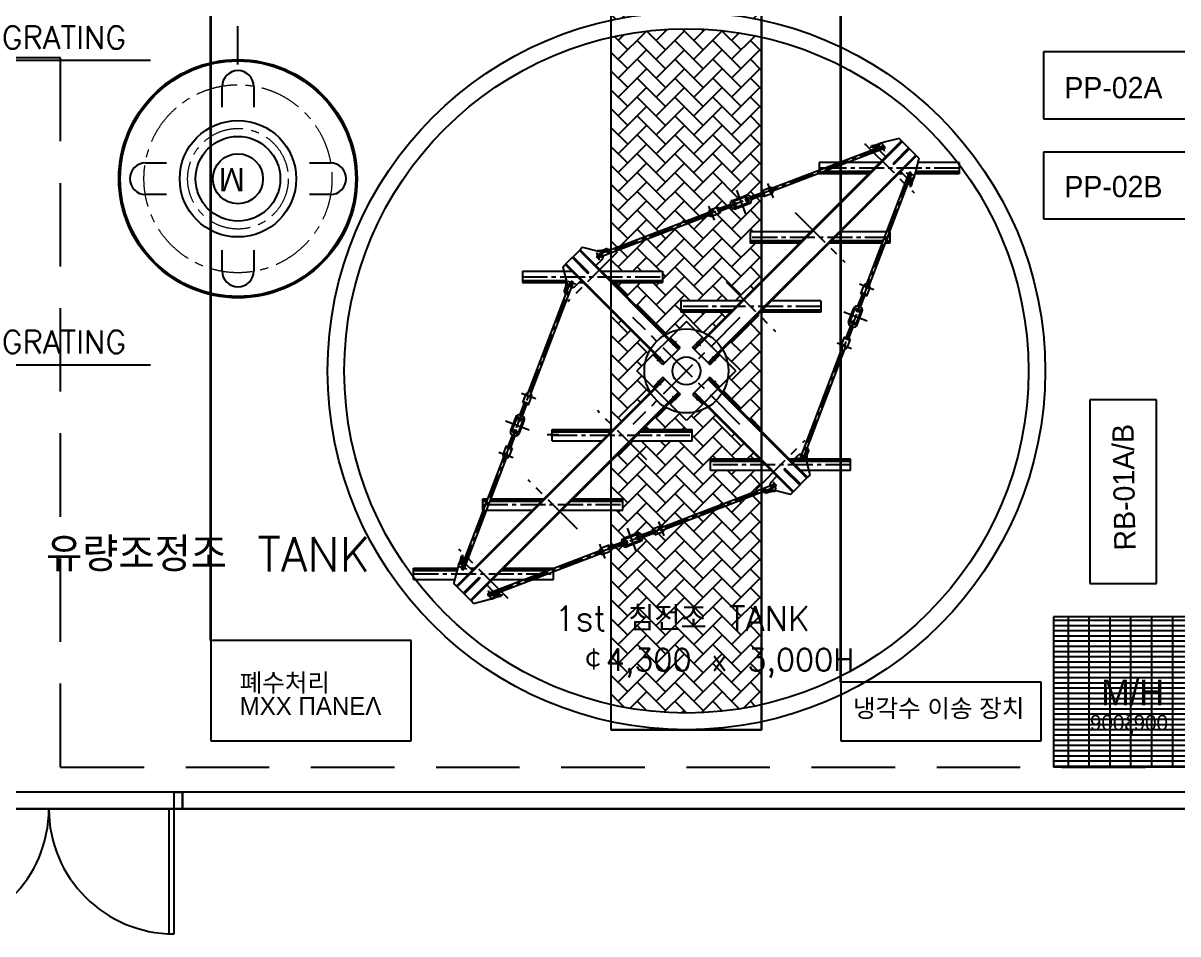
# Model space of a CAD drawing. Header units: millimetres. Extents: x 10462777 to 22643323, y 453826 to 1389191.
# Drawn here: x 11220856 to 11227776, y 620249 to 625707 of the extents above; entities that cross this region are included whole.
import ezdxf
from ezdxf.enums import TextEntityAlignment as Align

# ---------------------------------------------------------------- set-up
doc = ezdxf.new("R2010")
doc.units = ezdxf.units.MM
doc.header["$LTSCALE"] = 200
doc.header["$MEASUREMENT"] = 0
for name, pattern in [('CENTER', [2, 1.25, -0.25, 0.25, -0.25]), ('CENTER2', [1.125, 0.75, -0.125, 0.125, -0.125]), ('HIDDEN', [3.75, 2.5, -1.25])]:
    doc.linetypes.add(name, pattern=pattern)
doc.layers.get('0').update_dxf_attribs({"linetype": 'CONTINUOUS'})
for name, color, linetype in [('2', 2, 'CONTINUOUS'), ('6', 3, 'CONTINUOUS'), ('BOX1', 7, 'CONTINUOUS'), ('C1', 7, 'CENTER'), ('CO2', 4, 'CONTINUOUS'), ('DIM', 4, 'CONTINUOUS'), ('door', 4, 'CONTINUOUS'), ('FONT', 2, 'CONTINUOUS'), ('P1', 4, 'CONTINUOUS'), ('panel', 4, 'CONTINUOUS'), ('기계배관', 6, 'CONTINUOUS'), ('맨홀', 3, 'CONTINUOUS')]:
    doc.layers.add(name, color=color, linetype=linetype)
doc.styles.add('GHS', font='txt.shx ', dxfattribs={"bigfont": ' whgtxt.shx'})
doc.styles.add('HEAD', font='txt.shx ', dxfattribs={"bigfont": ' whgtxt.shx'})
doc.styles.get("Standard").update_dxf_attribs({"font": 'SYMBOL'})
doc.styles.add('중고딕', font='txt.shx ', dxfattribs={"bigfont": ' whgtxt.shx'})

msp = doc.modelspace()

# ---------------------------------------------------------------- hatches: boundary and pattern name
h = msp.add_hatch()
h.set_pattern_fill('AR-HBONE', color=0, scale=20, style=0)
h.set_pattern_definition([(45, (11210619.97, 611347.87), (9e-15, 113.13708), [240, -80]), (135, (11210676.54, 611404.435), (9e-15, 113.13708), [240, -80])])
h.paths.add_polyline_path([(11225281.10568, 626669.60098), (11224381.10568, 626669.60098), (11224381.10568, 626370.60098), (11225281.10568, 626370.60098)])
h.paths.add_polyline_path([(11225281.10568, 626370.60098), (11224381.10568, 626370.60098), (11224381.10568, 625724.92318, -0.1058161393), (11225281.10568, 625724.92318)])
h.paths.add_polyline_path([(11225281.10568, 625622.40211, 0.1111111111), (11224381.10568, 625622.40211), (11224381.10568, 624330.23818), (11224967.63974, 624554.01007, 0.2842758329), (11224987.18579, 624550.26171), (11225027.12441, 624565.4988), (11225013.63837, 624600.84758), (11225020.70813, 624603.54478), (11225024.5966, 624593.35255), (11225095.61195, 624620.44578), (11225101.32115, 624605.48128, 0.4142125994), (11225125.73856, 624594.55002), (11225207.91037, 624625.8999, 0.4641518782), (11225217.47068, 624653.16868), (11225281.10568, 624677.44649), (11225281.10568, 624700.34873), (11225280.25911, 624702.56767), (11225281.10568, 624702.89066)])
h.paths.add_polyline_path([(11225206.52088, 624638.86757), (11225198.08789, 624635.65027), (11225195.84022, 624641.54174), (11225188.67233, 624638.8071), (11225182.96324, 624653.77141), (11225190.13113, 624656.50606), (11225187.88346, 624662.39751), (11225196.31649, 624665.61483, 0.3178433813), (11225187.85281, 624667.78516), (11225112.80009, 624639.15136, 0.3178373258), (11225107.93281, 624631.89523), (11225116.36567, 624635.1125), (11225118.61336, 624629.22105), (11225125.78124, 624631.95571), (11225131.49037, 624616.99141), (11225124.32248, 624614.25674), (11225126.57017, 624608.36528), (11225118.13731, 624605.14801, 0.3178371646), (11225126.60088, 624602.97781), (11225201.6536, 624631.61161, 0.317831109)], flags=16)
h.paths.add_polyline_path([(11225281.10568, 624388.91937), (11225212.30741, 624388.91937), (11225212.30741, 624456.84224), (11225281.10568, 624456.84224), (11225281.10568, 624674.07245), (11225218.84163, 624650.31747, -0.4142158386), (11225207.91037, 624625.8999), (11225125.73856, 624594.55002, -0.4142125992), (11225101.32115, 624605.48128), (11225098.46637, 624612.964), (11225027.45108, 624585.87056), (11225034.19416, 624568.196), (11224987.18579, 624550.26171, -0.2842758329), (11224967.63974, 624554.01007), (11224381.10568, 624330.23818), (11224381.10568, 624219.66337), (11224687.08283, 624219.66337), (11224687.08283, 624151.7405), (11224390.70937, 624151.7405), (11224703.34113, 623839.10874, -0.083444189), (11224781.19805, 623868.96807), (11224831.10568, 623918.8757), (11224881.01331, 623868.96807, -0.0834441891), (11224958.87024, 623839.10874), (11225093.61784, 623973.85634), (11224797.24438, 623973.85634), (11224797.24438, 624041.77921), (11225161.54071, 624041.77921), (11225281.10568, 624161.34418)])
h.paths.add_polyline_path([(11224584.53972, 623672.30974, -0.0834441891), (11224614.39905, 623750.16666), (11224381.10568, 623983.46003), (11224381.10568, 623301.57077), (11224401.21897, 623281.45748), (11224614.39905, 623494.63755, -0.0834441891), (11224584.53972, 623572.49448), (11224534.63209, 623622.40211)])
h.paths.add_polyline_path([(11225281.10568, 623943.23345), (11225260.99239, 623963.34674), (11225047.81231, 623750.16666, -0.0834441891), (11225077.67165, 623672.30974), (11225127.57928, 623622.40211), (11225077.67165, 623572.49448, -0.0834441891), (11225047.81231, 623494.63755), (11225281.10568, 623261.34418)])
h.paths.add_polyline_path([(11224975.12853, 623093.06372), (11225271.502, 623093.06372), (11224958.87024, 623405.69547, -0.083444189), (11224881.01331, 623375.83614), (11224831.10568, 623325.92851), (11224781.19805, 623375.83614, -0.0834441891), (11224703.34113, 623405.69547), (11224568.59353, 623270.94787), (11224864.96699, 623270.94787), (11224864.96699, 623203.025), (11224500.67066, 623203.025), (11224381.10568, 623083.46003), (11224381.10568, 622855.88484), (11224449.90396, 622855.88484), (11224449.90396, 622787.96197), (11224381.10568, 622787.96197), (11224381.10568, 622570.73176), (11224443.36973, 622594.48675, -0.4142158386), (11224454.30099, 622618.90432), (11224536.47281, 622650.25419, -0.4142135624), (11224560.89024, 622639.32288), (11224563.745, 622631.84021), (11224634.76028, 622658.93365), (11224628.0172, 622676.60821), (11224675.02558, 622694.5425, -0.2842758353), (11224694.57163, 622690.79414), (11225281.10568, 622914.56603), (11225281.10568, 623025.14085), (11224975.12853, 623025.14085)])
h.paths.add_polyline_path([(11225281.10568, 622914.56603), (11224694.57163, 622690.79414, 0.2842758353), (11224675.02558, 622694.5425), (11224635.08696, 622679.30541), (11224648.57299, 622643.95663), (11224641.50324, 622641.25943), (11224637.61476, 622651.45166), (11224566.59942, 622624.35844), (11224560.89024, 622639.32288, 0.4142135624), (11224536.47281, 622650.25419), (11224454.30099, 622618.90432, 0.4641518782), (11224444.74069, 622591.63553), (11224381.10568, 622567.35772), (11224381.10568, 622544.45548), (11224381.95225, 622542.23654), (11224381.10568, 622541.91355), (11224381.10568, 621622.40211, 0.1111111111), (11225281.10568, 621622.40211)])
h.paths.add_polyline_path([(11224554.27855, 622612.90899), (11224545.84569, 622609.69171), (11224543.59801, 622615.58317), (11224536.43012, 622612.8485), (11224530.721, 622627.8128), (11224537.88889, 622630.54747), (11224535.6412, 622636.43893), (11224544.07406, 622639.6562, 0.3178371646), (11224535.61049, 622641.82641), (11224460.55777, 622613.1926, 0.317831109), (11224455.69048, 622605.93664), (11224464.12347, 622609.15394), (11224466.37115, 622603.26247), (11224473.53904, 622605.99712), (11224479.24813, 622591.0328), (11224472.08023, 622588.29816), (11224474.3279, 622582.4067), (11224465.89487, 622579.18938, 0.3178433813), (11224474.35855, 622577.01905), (11224549.41128, 622605.65285, 0.3178373258)], flags=16)
h.paths.add_polyline_path([(11224154.20576, 621761.68553), (11225559.62439, 621761.68553), (11225559.62439, 622004.94529), (11224154.20576, 622004.94529)], flags=9)
h.paths.add_polyline_path([(11223855.15835, 621991.43835), (11225625.08677, 621991.43835), (11225625.08677, 622258.39057), (11223855.15835, 622258.39057)], flags=9)
h = msp.add_hatch()
h.set_pattern_fill('GRATE', color=0, scale=1000, style=0)
h.set_pattern_definition([(0, (11210619.973, 611347.867), (0, 31.25), []), (90, (11210619.97, 611347.87), (-125, 8e-15), [])])
h.paths.add_polyline_path([(11227030.58289, 621248.70034), (11227930.58289, 621248.70034), (11227930.58289, 622148.70004), (11227030.58289, 622148.70004)])
h.paths.add_polyline_path([(11227226.00896, 621445.11344), (11227826.60896, 621445.11344), (11227826.60896, 621583.71344), (11227226.00896, 621583.71344)], flags=24)
h.paths.add_polyline_path([(11227277.89836, 621580.58611), (11227765.56503, 621580.58611), (11227765.56503, 621811.58611), (11227277.89836, 621811.58611)], flags=24)

# ---------------------------------------------------------------- linework, layer by layer
at = {"color": 30, "lineweight": 35, "ltscale": 10}
for p, q in [((11221981.60297, 622006.09283), (11221981.60297, 632418.41586)), ((11225756.45602, 621758.25226), (11225756.45602, 632418.41586))]:
    msp.add_line(p, q, dxfattribs=at)
at = {"color": 0}
for p, q in [((11224381.10568, 621472.29722), (11224381.10568, 626269.60098)), ((11225281.10568, 621472.29722), (11225281.10568, 626269.60098)), ((11220732.49906, 625484.06756), (11221620.37617, 625484.06756)), ((11220732.49906, 623659.41418), (11221620.37617, 623659.41418)), ((11227648.29214, 623448.9516), (11227248.29214, 623448.9516)), ((11227248.29214, 623448.9516), (11227248.29214, 622348.9516)), ((11227648.29214, 622348.9516), (11227648.29214, 623448.9516)), ((11227248.29214, 622348.9516), (11227648.29214, 622348.9516)), ((11223181.60297, 622006.09283), (11221981.60297, 622006.09283)), ((11221981.60297, 622006.09283), (11221981.60297, 621406.09283)), ((11223181.60297, 621406.09283), (11223181.60297, 622006.09283)), ((11226956.45602, 621758.25226), (11225756.45602, 621758.25226)), ((11225756.45602, 621758.25226), (11225756.45602, 621406.09283)), ((11226956.45602, 621406.09283), (11226956.45602, 621758.25226)), ((11221981.60297, 621406.09283), (11223181.60297, 621406.09283)), ((11225756.45602, 621406.09283), (11226956.45602, 621406.09283)), ((11218131.32522, 620998.70034), (11248381.32522, 620998.70034)), ((11218131.32522, 620998.70034), (11248381.32522, 620998.70034))]:
    msp.add_line(p, q, dxfattribs=at)
at = {"color": 7}
for p, q in [((11222143.72392, 625688.97332), (11222143.72392, 625688.97332)), ((11222143.72392, 625652.97332), (11222143.72392, 625688.97332)), ((11227821.03209, 625534.16524), (11226971.03209, 625534.16524)), ((11226971.03209, 625534.16524), (11226971.03209, 625484.16524)), ((11226971.03209, 625534.16524), (11226971.03209, 625484.16524)), ((11226971.03209, 625534.16524), (11226971.03209, 625134.16524)), ((11226971.03209, 625134.16524), (11227821.03209, 625134.16524)), ((11227821.03209, 624934.16524), (11226971.03209, 624934.16524)), ((11226971.03209, 624934.16524), (11226971.03209, 624534.16524)), ((11226971.03209, 624534.16524), (11227821.03209, 624534.16524)), ((11225281.10568, 621472.29722), (11224381.10568, 621472.29722)), ((11224381.10568, 621472.29722), (11225281.10568, 621472.29722)), ((11224831.10568, 621472.26377), (11224531.10568, 621472.26377)), ((11224531.10568, 621472.26377), (11225131.10568, 621472.26377)), ((11224819.11194, 621472.29722), (11225281.10568, 621472.29722))]:
    msp.add_line(p, q, dxfattribs=at)
at = {"color": 3, "linetype": 'HIDDEN'}
for p, q in [((11221081.32522, 625498.70034), (11219631.32522, 625498.70034)), ((11221081.32522, 621248.70034), (11221081.32522, 625498.70034)), ((11221081.32522, 621248.70034), (11227930.58289, 621248.70034))]:
    msp.add_line(p, q, dxfattribs=at)
at = {"color": 2}
for p, q in [((11226106.16293, 625015.60719), (11226008.49226, 624990.88237)), ((11226106.16293, 625015.60719), (11226120.76581, 625001.00431)), ((11225990.65634, 624941.37068), (11226025.89426, 624906.13276)), ((11226224.31077, 624897.45935), (11226199.58595, 624799.78868)), ((11226224.31077, 624897.45935), (11226209.70789, 624912.06223)), ((11226150.07426, 624781.95276), (11226114.83634, 624817.19068)), ((11224208.29034, 624363.36529), (11224193.68746, 624348.76241)), ((11224208.29034, 624363.36529), (11224309.62527, 624337.71288)), ((11224090.1425, 624245.21745), (11224104.74538, 624259.82033)), ((11224323.79693, 624289.12878), (11224288.55901, 624253.89086)), ((11224090.1425, 624245.21745), (11224115.79491, 624143.88252)), ((11224164.37901, 624129.71086), (11224199.61693, 624164.94878)), ((11225497.83235, 623115.09335), (11225462.59443, 623079.85543)), ((11225572.06887, 622999.58677), (11225546.41646, 623100.9217)), ((11225338.41444, 622955.67543), (11225373.65236, 622990.91335)), ((11225572.06887, 622999.58677), (11225557.46598, 622984.98388)), ((11225453.92102, 622881.43892), (11225352.58609, 622907.09133)), ((11225453.92102, 622881.43892), (11225468.52391, 622896.04181)), ((11223512.13711, 622462.85145), (11223547.37503, 622427.61353)), ((11223437.9006, 622347.34486), (11223462.62541, 622445.01553)), ((11223437.9006, 622347.34486), (11223452.50348, 622332.74198)), ((11223671.55503, 622303.43353), (11223636.31711, 622338.67145)), ((11223556.04844, 622229.19702), (11223653.71911, 622253.92184)), ((11223556.04844, 622229.19702), (11223541.44556, 622243.7999))]:
    msp.add_line(p, q, dxfattribs=at)
at = {"color": 2, "linetype": 'Continuous'}
for p, q in [((11225942.14691, 624973.88923), (11225966.37789, 624977.85387)), ((11225966.37789, 624977.85387), (11225995.09938, 624989.38877)), ((11225972.71817, 624963.50696), (11225983.32803, 624967.63122)), ((11226172.21053, 624764.0146), (11226176.3348, 624774.62445)), ((11226182.5928, 624733.44334), (11226186.55745, 624757.67432)), ((11226186.55745, 624757.67432), (11226198.09235, 624786.3958)), ((11224333.55864, 624346.43722), (11224302.94474, 624341.88018)), ((11224335.33583, 624330.85278), (11224324.09602, 624329.05135)), ((11224356.47252, 624355.25839), (11224333.55864, 624346.43722)), ((11224098.24939, 624097.03527), (11224107.07057, 624119.94915)), ((11224107.07057, 624119.94915), (11224111.62761, 624150.56305)), ((11224122.65501, 624118.17195), (11224124.45644, 624129.41176)), ((11225563.96197, 623147.76894), (11225555.14079, 623124.85506)), ((11225539.55635, 623126.63226), (11225537.75492, 623115.39245)), ((11225555.14079, 623124.85506), (11225550.58375, 623094.24116)), ((11225305.73885, 622889.54582), (11225328.65273, 622898.367)), ((11225326.87553, 622913.95144), (11225338.11534, 622915.75287)), ((11225328.65273, 622898.367), (11225359.26663, 622902.92403)), ((11223475.65391, 622487.12989), (11223464.11901, 622458.40841)), ((11223479.61856, 622511.36088), (11223475.65391, 622487.12989)), ((11223490.00083, 622480.78961), (11223485.87657, 622470.17976)), ((11223695.83347, 622266.95034), (11223667.11199, 622255.41544)), ((11223689.49319, 622281.29725), (11223678.88334, 622277.17299)), ((11223720.06445, 622270.91499), (11223695.83347, 622266.95034))]:
    msp.add_line(p, q, dxfattribs=at)
at = {"color": 2, "linetype": 'CENTER'}
for p, q in [((11225944.54477, 624959.23412), (11225942.14691, 624973.88923)), ((11226167.9377, 624735.84119), (11226182.5928, 624733.44334)), ((11224361.80764, 624341.39989), (11224356.47252, 624355.25839)), ((11224112.1079, 624091.70015), (11224098.24939, 624097.03527)), ((11225550.10346, 623153.10406), (11225563.96197, 623147.76894)), ((11225300.40372, 622903.40432), (11225305.73885, 622889.54582)), ((11223494.27367, 622508.96302), (11223479.61856, 622511.36088)), ((11223717.6666, 622285.57009), (11223720.06445, 622270.91499))]:
    msp.add_line(p, q, dxfattribs=at)
at = {"color": 3, "linetype": 'Continuous'}
for p, q in [((11225106.54332, 624644.86307), (11225188.71513, 624676.21295)), ((11225112.80009, 624639.15136), (11225187.85281, 624667.78516)), ((11225213.13266, 624665.28182), (11225284.14763, 624692.37546)), ((11225218.84182, 624650.31754), (11225289.85679, 624677.41117)), ((11225272.36473, 624687.87961), (11225278.07386, 624672.9153)), ((11225280.25911, 624702.56767), (11225327.26737, 624720.50225)), ((11225280.25911, 624702.56767), (11225293.74531, 624667.21896)), ((11225287.32886, 624705.26491), (11225300.81506, 624669.9162)), ((11225293.74531, 624667.21896), (11225340.75357, 624685.15353)), ((11225020.70813, 624603.54478), (11224973.69976, 624585.6105)), ((11225013.63837, 624600.84758), (11225027.12441, 624565.4988)), ((11225020.70813, 624603.54478), (11225034.19416, 624568.196)), ((11225095.61176, 624620.4457), (11225024.5966, 624593.35255)), ((11225101.32085, 624605.48139), (11225030.30569, 624578.38824)), ((11225095.612, 624620.44564), (11225101.32113, 624605.48134)), ((11225107.93281, 624631.89523), (11225116.36567, 624635.1125)), ((11225108.42756, 624629.38439), (11225116.83391, 624607.35033)), ((11225109.77617, 624625.84951), (11225125.78124, 624631.95571)), ((11225115.4853, 624610.88521), (11225131.49037, 624616.99141)), ((11225116.36567, 624635.1125), (11225126.57017, 624608.36528)), ((11225118.13731, 624605.14801), (11225126.57017, 624608.36528)), ((11225125.73856, 624594.55002), (11225207.91037, 624625.8999)), ((11225125.78124, 624631.95571), (11225131.49037, 624616.99141)), ((11225126.60088, 624602.97781), (11225201.6536, 624631.61161)), ((11225198.96833, 624659.87756), (11225182.96324, 624653.77141)), ((11225182.96324, 624653.77141), (11225188.67233, 624638.8071)), ((11225196.31649, 624665.61483), (11225187.88346, 624662.39751)), ((11225187.88346, 624662.39751), (11225198.08789, 624635.65027)), ((11225204.67742, 624644.91324), (11225188.67233, 624638.8071)), ((11225197.61978, 624663.41263), (11225206.02613, 624641.37858)), ((11225206.52088, 624638.86757), (11225198.08789, 624635.65027)), ((11225213.13252, 624665.28162), (11225218.84165, 624650.31731)), ((11225034.19416, 624568.196), (11224987.1858, 624550.26172)), ((11225036.37983, 624597.84755), (11225042.08895, 624582.88325)), ((11225875.92254, 624085.04174), (11225893.85711, 624132.04999)), ((11225911.27125, 624071.55554), (11225929.20583, 624118.56379)), ((11225859.02111, 624010.13824), (11225886.11475, 624081.15322)), ((11225873.9854, 624004.42908), (11225901.07904, 624075.44406)), ((11225911.27125, 624071.55554), (11225875.92254, 624085.04174)), ((11225913.96849, 624078.62528), (11225878.61978, 624092.11148)), ((11225896.58318, 624063.66116), (11225881.61888, 624069.37028)), ((11225803.2536, 623917.03498), (11225834.60347, 623999.2068)), ((11225811.68138, 623917.8973), (11225840.31519, 623992.95003)), ((11225847.57115, 623997.8173), (11225844.35385, 623989.38432)), ((11225871.10109, 623979.17988), (11225844.35385, 623989.38432)), ((11225853.61682, 623995.97384), (11225847.51067, 623979.96875)), ((11225862.47499, 623974.25966), (11225847.51067, 623979.96875)), ((11225847.85494, 623904.09651), (11225876.48874, 623979.14923)), ((11225872.11621, 623988.9162), (11225850.08216, 623997.32255)), ((11225853.56665, 623897.83974), (11225884.91652, 623980.01156)), ((11225873.98519, 624004.42895), (11225859.02089, 624010.13807)), ((11225868.58114, 623990.26475), (11225862.47499, 623974.25966)), ((11225874.31841, 623987.61292), (11225871.10109, 623979.17988)), ((11225813.85158, 623909.43373), (11225817.06886, 623917.86659)), ((11225838.08796, 623899.72398), (11225816.05391, 623908.13033)), ((11225843.81608, 623907.6621), (11225817.06886, 623917.86659)), ((11225819.58879, 623906.78172), (11225825.69499, 623922.78679)), ((11225840.65929, 623917.07767), (11225825.69499, 623922.78679)), ((11225834.55309, 623901.0726), (11225840.65929, 623917.07767)), ((11225840.5988, 623899.22924), (11225843.81608, 623907.6621)), ((11225814.18497, 623892.61727), (11225787.09181, 623821.60211)), ((11225829.14928, 623886.90818), (11225802.05613, 623815.89303)), ((11225829.14922, 623886.90842), (11225814.18491, 623892.61755)), ((11225776.89958, 623825.49059), (11225758.9653, 623778.48222)), ((11225809.55115, 623804.9348), (11225774.20237, 623818.42083)), ((11225812.24836, 623812.00455), (11225776.89958, 623825.49059)), ((11225806.55113, 623827.67625), (11225791.58683, 623833.38537)), ((11225812.24836, 623812.00455), (11225794.31407, 623764.99619)), ((11223833.06208, 623357.89603), (11223860.15524, 623428.91119)), ((11223848.0264, 623352.18694), (11223875.11955, 623423.2021)), ((11223849.96301, 623432.79966), (11223867.89729, 623479.80803)), ((11223849.96301, 623432.79966), (11223885.31178, 623419.31363)), ((11223852.66021, 623439.86942), (11223888.00899, 623426.38338)), ((11223885.31178, 623419.31363), (11223903.24607, 623466.32199)), ((11223833.06215, 623357.89579), (11223848.02645, 623352.18666)), ((11223855.66024, 623417.12796), (11223870.62454, 623411.41884)), ((11223808.64472, 623346.96447), (11223777.29484, 623264.79266)), ((11223814.35643, 623340.7077), (11223785.72263, 623265.65498)), ((11223821.61256, 623345.57498), (11223818.39529, 623337.14212)), ((11223818.39529, 623337.14212), (11223845.14251, 623326.93762)), ((11223827.65828, 623343.73162), (11223821.55208, 623327.72655)), ((11223821.55208, 623327.72655), (11223836.51638, 623322.01742)), ((11223850.52998, 623326.90691), (11223821.89618, 623251.85419)), ((11223824.1234, 623345.08023), (11223846.15746, 623336.67388)), ((11223858.95777, 623327.76923), (11223827.60789, 623245.59742)), ((11223842.62258, 623338.02249), (11223836.51638, 623322.01742)), ((11223848.35978, 623335.37048), (11223845.14251, 623326.93762)), ((11223788.22596, 623240.37513), (11223761.13233, 623169.36016)), ((11223803.19025, 623234.66597), (11223776.09662, 623163.651)), ((11223787.89296, 623257.1913), (11223791.11027, 623265.62433)), ((11223788.22617, 623240.37527), (11223803.19048, 623234.66614)), ((11223790.09516, 623255.88801), (11223812.12921, 623247.48166)), ((11223791.11027, 623265.62433), (11223817.85752, 623255.41989)), ((11223793.63023, 623254.53946), (11223799.73638, 623270.54455)), ((11223799.73638, 623270.54455), (11223814.70069, 623264.83546)), ((11223808.59454, 623248.83037), (11223814.70069, 623264.83546)), ((11223814.64022, 623246.98691), (11223817.85752, 623255.41989)), ((11223750.94011, 623173.24868), (11223733.00554, 623126.24042)), ((11223748.24287, 623166.17893), (11223783.59159, 623152.69273)), ((11223750.94011, 623173.24868), (11223786.28883, 623159.76248)), ((11223765.62818, 623181.14306), (11223780.59249, 623175.43393)), ((11223786.28883, 623159.76248), (11223768.35426, 623112.75422)), ((11224560.89052, 622639.32282), (11224631.90568, 622666.41598)), ((11224625.83154, 622646.95666), (11224620.12241, 622661.92096)), ((11224628.0172, 622676.60821), (11224675.02557, 622694.54249)), ((11224641.50324, 622641.25943), (11224628.0172, 622676.60821)), ((11224648.57299, 622643.95664), (11224635.08696, 622679.30541)), ((11224443.36955, 622594.48668), (11224372.35457, 622567.39304)), ((11224449.07884, 622579.5226), (11224443.36972, 622594.4869)), ((11224536.47281, 622650.25419), (11224454.30099, 622618.90432)), ((11224455.69048, 622605.93664), (11224464.12347, 622609.15394)), ((11224464.59158, 622581.39158), (11224456.18524, 622603.42563)), ((11224457.53395, 622599.89097), (11224473.53904, 622605.99712)), ((11224535.61049, 622641.8264), (11224460.55776, 622613.1926)), ((11224474.3279, 622582.4067), (11224464.12347, 622609.15394)), ((11224555.66805, 622599.94114), (11224473.49623, 622568.59127)), ((11224479.24813, 622591.0328), (11224473.53904, 622605.99712)), ((11224549.41128, 622605.65285), (11224474.35856, 622577.01905)), ((11224546.72607, 622633.919), (11224530.721, 622627.8128)), ((11224536.43012, 622612.8485), (11224530.721, 622627.8128)), ((11224544.07406, 622639.6562), (11224535.6412, 622636.43893)), ((11224545.84569, 622609.69171), (11224535.6412, 622636.43893)), ((11224552.43519, 622618.9547), (11224536.43012, 622612.8485)), ((11224553.7838, 622615.41983), (11224545.37746, 622637.45388)), ((11224554.27855, 622612.90899), (11224545.84569, 622609.69171)), ((11224566.59936, 622624.35857), (11224560.89024, 622639.32288)), ((11224566.5996, 622624.35851), (11224637.61476, 622651.45166)), ((11224641.50324, 622641.25943), (11224688.5116, 622659.19371)), ((11224368.46605, 622577.58525), (11224321.4578, 622559.65068)), ((11224381.95225, 622542.23654), (11224334.944, 622524.30196)), ((11224374.88251, 622539.5393), (11224361.39631, 622574.88801)), ((11224381.95225, 622542.23654), (11224368.46605, 622577.58525)), ((11224449.07871, 622579.52239), (11224378.06373, 622552.42875)), ((11224389.84663, 622556.92461), (11224384.13751, 622571.88891)), ((11224463.24304, 622584.92665), (11224479.24813, 622591.0328)), ((11224465.89487, 622579.18938), (11224474.3279, 622582.4067))]:
    msp.add_line(p, q, dxfattribs=at)
at = {"color": 3}
for p, q in [((11227930.58289, 622148.70004), (11227030.58289, 622148.70004)), ((11227030.58289, 622148.70004), (11227030.58289, 621248.70004)), ((11227931.32522, 621248.70034), (11227030.5832, 621248.70034)), ((11227931.32522, 621248.70034), (11227030.5832, 621248.70034)), ((11236481.32522, 620998.70034), (11218131.32522, 620998.70034))]:
    msp.add_line(p, q, dxfattribs=at)
at = {"color": 0}
msp.add_lwpolyline([(11224381.10568, 626669.60098), (11225281.10568, 626669.60098), (11225281.10568, 621472.29722), (11224381.10568, 621472.29722)], close=True, dxfattribs=at)
at = {"color": 7}
for radius in [2150.13833, 2050]:
    msp.add_circle((11224831.10568, 623622.40211), radius, dxfattribs=at)
msp.add_circle((11222143.72392, 624774.24803), 150)
at = {"color": 2}
for centre, radius, start, end in [((11226012.03046, 624961.50287), 8.80489, 274.504732635, 110.637258362), ((11226170.20645, 624803.32689), 8.80489, 339.36274155, 175.495267332), ((11224302.42282, 624309.26097), 29.34939, 38.340222424, 75.794300148), ((11224302.42282, 624309.26097), 8.80489, 109.169892493, 289.169892493), ((11224302.42277, 624309.26133), 29.34939, 314.462500058, 2.728092506), ((11224144.24682, 624151.08497), 29.34939, 194.205699879, 231.659777572), ((11224144.24682, 624151.08497), 8.80489, 340.830107613, 160.830107613), ((11224144.24646, 624151.08502), 29.34939, 267.271907526, 315.537499937), ((11225517.96491, 623093.71919), 29.34939, 87.271907526, 135.537499937), ((11225517.96455, 623093.71924), 8.80489, 160.830107613, 340.830107613), ((11225517.96455, 623093.71924), 29.34939, 14.205699879, 51.659777572), ((11225359.78859, 622935.54288), 29.34939, 134.462500058, 182.728092506), ((11225359.78854, 622935.54324), 8.80489, 289.169892493, 109.169892493), ((11225359.78854, 622935.54324), 29.34939, 218.340222424, 255.794300148), ((11223492.00491, 622441.47733), 8.80489, 159.36274155, 355.495267332), ((11223650.1809, 622283.30134), 8.80489, 94.504732635, 290.637258362)]:
    msp.add_arc(centre, radius, start, end, dxfattribs=at)
at = {"color": 3, "linetype": 'Continuous'}
for centre, radius, start, end in [((11225190.55003, 624660.71541), 7.56679, 20.882660676, 110.882660573), ((11225195.45819, 624658.53857), 18.91698, 20.882660676, 110.882660573), ((11225334.53424, 624703.21873), 8.64909, 115.051147773, 286.714441358), ((11225334.01047, 624702.82789), 18.91698, 45.928008946, 110.882794561), ((11225334.01047, 624702.82789), 18.91698, 290.882794561, 355.837580169), ((11225113.28638, 624627.1887), 18.91698, 110.882660573, 200.882660676), ((11225118.9955, 624612.22439), 18.91698, 200.882660676, 290.882660573), ((11225115.49731, 624632.08161), 7.56679, 110.882660573, 200.882660676), ((11225123.90366, 624610.04756), 7.56679, 200.882660676, 290.882660573), ((11225198.95638, 624638.68136), 7.56679, 290.882660573, 20.882660676), ((11225201.16731, 624643.57427), 18.91698, 290.882660573, 20.882660676), ((11224980.44278, 624567.93611), 18.91698, 110.882526702, 175.837312313), ((11224980.44278, 624567.93611), 18.91698, 225.927740982, 290.882526702), ((11224979.79172, 624567.87893), 8.64909, 295.050865868, 106.714197327), ((11225911.53147, 624125.30689), 18.91698, 94.162419775, 159.117205439), ((11225911.92231, 624125.83066), 8.64909, 163.285558668, 334.948852227), ((11225911.53147, 624125.30689), 18.91698, 339.117205439, 44.071991138), ((11225852.27785, 623992.46374), 18.91698, 69.117339427, 159.117339324), ((11225847.38493, 623990.2528), 7.56679, 69.117339427, 159.117339324), ((11225869.41899, 623981.84646), 7.56679, 339.117339324, 69.117339427), ((11225867.24215, 623986.75461), 18.91698, 339.117339324, 69.117339427), ((11225820.92797, 623910.29192), 18.91698, 159.117339324, 249.117339427), ((11225818.75113, 623915.20008), 7.56679, 159.117339324, 249.117339427), ((11225835.89227, 623904.5828), 18.91698, 249.117339427, 339.117339324), ((11225840.78519, 623906.79373), 7.56679, 249.117339427, 339.117339324), ((11225776.63969, 623771.7392), 18.91698, 159.117473353, 224.072258881), ((11225776.5825, 623771.08814), 8.64909, 343.285802748, 154.949134043), ((11225776.63969, 623771.7392), 18.91698, 274.162687713, 339.117473353), ((11223885.57168, 623473.06501), 18.91698, 94.162687713, 159.117473347), ((11223885.62886, 623473.71607), 8.64909, 163.285802742, 334.949134037), ((11223885.57168, 623473.06501), 18.91698, 339.117473347, 44.072258881), ((11223826.31909, 623340.22141), 18.91698, 69.117339313, 159.117339318), ((11223821.42618, 623338.01048), 7.56679, 69.117339313, 159.117339318), ((11223843.46023, 623329.60413), 7.56679, 339.117339318, 69.117339313), ((11223841.28339, 623334.51229), 18.91698, 339.117339318, 69.117339313), ((11223794.96922, 623258.0496), 18.91698, 159.117339318, 249.117339313), ((11223792.79238, 623262.95776), 7.56679, 159.117339318, 249.117339313), ((11223809.93352, 623252.34048), 18.91698, 249.117339313, 339.117339318), ((11223814.82643, 623254.55141), 7.56679, 249.117339313, 339.117339318), ((11223750.6799, 623119.49732), 18.91698, 159.117205433, 224.071991138), ((11223750.28906, 623118.97355), 8.64909, 343.285558662, 154.948852221), ((11223750.6799, 623119.49732), 18.91698, 274.162419775, 339.117205433), ((11224682.41965, 622676.92528), 8.64909, 115.050865868, 286.714197215), ((11224681.76858, 622676.8681), 18.91698, 45.927740982, 110.882526702), ((11224681.76858, 622676.8681), 18.91698, 290.882526702, 355.8373123), ((11224461.04405, 622601.22994), 18.91698, 110.882660573, 200.882660663), ((11224463.25499, 622606.12285), 7.56679, 110.882660573, 200.882660663), ((11224538.30771, 622634.75666), 7.56679, 20.882660663, 110.882660573), ((11224543.21587, 622632.57982), 18.91698, 20.882660663, 110.882660573), ((11224546.71406, 622612.7226), 7.56679, 290.882660573, 20.882660663), ((11224548.92499, 622617.61551), 18.91698, 290.882660573, 20.882660663), ((11224328.2009, 622541.97632), 18.91698, 110.882794561, 175.837580156), ((11224328.2009, 622541.97632), 18.91698, 225.928008946, 290.882794561), ((11224327.67713, 622541.58548), 8.64909, 295.051147773, 106.714441246), ((11224466.75317, 622586.26564), 18.91698, 200.882660663, 290.882660573), ((11224471.66133, 622584.0888), 7.56679, 200.882660663, 290.882660573)]:
    msp.add_arc(centre, radius, start, end, dxfattribs=at)
at = {"layer": '2', "color": 2, "linetype": 'CENTER'}
for p, q in [((11225933.06286, 624964.28823), (11225967.671, 624969.95078)), ((11225967.671, 624969.95078), (11225987.64654, 624977.83722)), ((11226018.29697, 624938.16356), (11226005.76396, 624984.84219)), ((11226146.86713, 624809.59339), (11226193.54577, 624797.06038)), ((11226172.99181, 624724.35928), (11226178.65435, 624758.96742)), ((11226178.65435, 624758.96742), (11226186.5408, 624778.94296)), ((11224310.3582, 624286.43505), (11224294.48744, 624332.08689)), ((11224336.43572, 624338.96369), (11224315.21272, 624335.67697)), ((11224369.16269, 624351.56264), (11224336.43572, 624338.96369)), ((11224101.94515, 624084.3451), (11224114.54409, 624117.07207)), ((11224114.54409, 624117.07207), (11224117.83082, 624138.29507)), ((11224167.07273, 624143.14959), (11224121.4209, 624159.02035)), ((11225560.26621, 623160.45911), (11225547.66727, 623127.73214)), ((11225495.13863, 623101.65462), (11225540.79047, 623085.78387)), ((11225547.66727, 623127.73214), (11225544.38055, 623106.50915)), ((11225351.85317, 622958.36916), (11225367.72392, 622912.71732)), ((11225293.04868, 622893.24158), (11225325.77565, 622905.84052)), ((11225325.77565, 622905.84052), (11225346.99864, 622909.12724)), ((11223483.55701, 622485.83679), (11223475.67057, 622465.86125)), ((11223489.21956, 622520.44493), (11223483.55701, 622485.83679)), ((11223515.34423, 622435.21082), (11223468.6656, 622447.74383)), ((11223643.9144, 622306.64065), (11223656.44741, 622259.96202)), ((11223694.54037, 622274.85344), (11223674.56483, 622266.96699)), ((11223729.14851, 622280.51598), (11223694.54037, 622274.85344))]:
    msp.add_line(p, q, dxfattribs=at)
at = {"layer": '2', "color": 3, "linetype": 'CENTER'}
for p, q in [((11225317.66969, 624745.65875), (11225350.35125, 624659.99703)), ((11225130.25459, 624706.07897), (11225184.19906, 624564.68398)), ((11224964.1022, 624610.76704), (11224996.78336, 624525.10517)), ((11225954.36233, 624108.96611), (11225868.70061, 624141.64767)), ((11225914.78255, 623921.55101), (11225773.38756, 623975.49548)), ((11225819.47062, 623755.39862), (11225733.80875, 623788.07978)), ((11223842.74074, 623489.40559), (11223928.40262, 623456.72443)), ((11223747.42882, 623323.2532), (11223888.82381, 623269.30873)), ((11223707.84904, 623135.8381), (11223793.51076, 623103.15654)), ((11224531.95678, 622538.72524), (11224478.01231, 622680.12023)), ((11224698.10916, 622634.03717), (11224665.42801, 622719.69904)), ((11224344.54168, 622499.14546), (11224311.86012, 622584.80718))]:
    msp.add_line(p, q, dxfattribs=at)
at = {"layer": '6', "color": 3, "linetype": 'Continuous'}
for p, q in [((11225214.25643, 624662.33583), (11225273.48858, 624684.93388)), ((11225217.71787, 624653.26299), (11225276.95001, 624675.86103)), ((11225096.73583, 624617.49982), (11225037.50367, 624594.90182)), ((11225100.19727, 624608.42698), (11225040.96511, 624585.82898)), ((11225861.96656, 624009.01429), (11225884.56461, 624068.24644)), ((11225871.03941, 624005.55286), (11225893.63745, 624064.785)), ((11225817.13056, 623891.49369), (11225794.53256, 623832.26153)), ((11225826.2034, 623888.03225), (11225803.6054, 623828.80009)), ((11223836.00796, 623356.77196), (11223858.60596, 623416.00412)), ((11223845.08081, 623353.31052), (11223867.67881, 623412.54268)), ((11223791.17196, 623239.25136), (11223768.57391, 623180.01921)), ((11223800.2448, 623235.78992), (11223777.64676, 623176.55778)), ((11224444.4935, 622591.54122), (11224385.26135, 622568.94318)), ((11224562.0141, 622636.37723), (11224621.24626, 622658.97523)), ((11224565.47553, 622627.30439), (11224624.70769, 622649.90239)), ((11224447.95493, 622582.46838), (11224388.72279, 622559.87034))]:
    msp.add_line(p, q, dxfattribs=at)
at = {"layer": 'C1', "color": 4, "lineweight": 15}
for radius in [563.26673, 301.4667]:
    msp.add_circle((11222143.72392, 624774.24803), radius, dxfattribs=at)
at = {"layer": 'CO2'}
for p, q in [((11222048.52392, 625202.64806), (11222048.52392, 625326.77736)), ((11222238.92392, 625326.77736), (11222238.92392, 625202.64806)), ((11221591.19459, 624869.44803), (11221715.32389, 624869.44803)), ((11222572.12396, 624869.44803), (11222696.25325, 624869.44803)), ((11221715.32389, 624679.04803), (11221591.19459, 624679.04803)), ((11222696.25325, 624679.04803), (11222572.12396, 624679.04803)), ((11222048.52392, 624221.71869), (11222048.52392, 624345.84799)), ((11222238.92392, 624345.84799), (11222238.92392, 624221.71869))]:
    msp.add_line(p, q, dxfattribs=at)
for radius in [349.0667, 253.8667]:
    msp.add_circle((11222143.72392, 624774.24803), radius, dxfattribs=at)
for centre, start, end in [((11222143.72392, 625326.77736), 90, 180), ((11222143.72392, 625326.77736), 0, 90), ((11221591.19459, 624774.24803), 90, 180), ((11222696.25325, 624774.24803), 0, 90), ((11221591.19459, 624774.24803), 180, 270), ((11222696.25325, 624774.24803), 270, 0), ((11222143.72392, 624221.71869), 180, 270), ((11222143.72392, 624221.71869), 270, 0)]:
    msp.add_arc(centre, 95.2, start, end, dxfattribs=at)
at = {"layer": 'DIM', "color": 3}
for p, q in [((11222143.72392, 625379.49991), (11222143.72392, 625379.49991)), ((11222143.72392, 625377.0114), (11222143.72392, 625377.0114))]:
    msp.add_line(p, q, dxfattribs=at)
at = {"layer": 'door', "linetype": 'Continuous'}
for p, q in [((11221760.50996, 620998.70034), (11221760.50996, 621098.70034)), ((11221760.50996, 621098.70034), (11221810.50996, 621098.70034)), ((11221760.50996, 620998.70034), (11221760.50996, 621098.70034)), ((11221760.50996, 621098.70034), (11221810.50996, 621098.70034)), ((11221760.50996, 620998.70034), (11221760.50996, 621098.70034)), ((11221760.50996, 621098.70034), (11221810.50996, 621098.70034)), ((11221810.50996, 621098.70034), (11221810.50996, 620998.70034)), ((11221810.50996, 621098.70034), (11221810.50996, 620998.70034)), ((11221810.50996, 621098.70034), (11221810.50996, 620998.70034))]:
    msp.add_line(p, q, dxfattribs=at)
at = {"layer": 'door'}
for p, q in [((11221730.50996, 620998.70034), (11221730.50996, 620248.70034)), ((11221730.50996, 620998.70034), (11221730.50996, 620248.70034)), ((11221730.50996, 620998.70034), (11221730.50996, 620248.70034)), ((11221760.50996, 620248.70034), (11221760.50996, 620998.70034)), ((11221760.50996, 620248.70034), (11221760.50996, 620998.70034)), ((11221760.50996, 620248.70034), (11221760.50996, 620998.70034)), ((11221730.50996, 620248.70034), (11221760.50996, 620248.70034)), ((11221730.50996, 620248.70034), (11221760.50996, 620248.70034)), ((11221730.50996, 620248.70034), (11221760.50996, 620248.70034))]:
    msp.add_line(p, q, dxfattribs=at)
for centre, start, end in [((11220260.50996, 620998.70034), 270, 0), ((11220260.50996, 620998.70034), 270, 0), ((11220260.50996, 620998.70034), 270, 0), ((11221760.50996, 620998.70034), 180, 270), ((11221760.50996, 620998.70034), 180, 270), ((11221760.50996, 620998.70034), 180, 270)]:
    msp.add_arc(centre, 750, start, end, dxfattribs=at)
at = {"layer": 'P1', "color": 4, "linetype": 'CENTER2'}
for p, q in [((11226012.03046, 624961.50295), (11224302.42282, 624309.26097)), ((11226170.20653, 624803.32688), (11225517.96455, 623093.71924)), ((11223492.00484, 622441.47733), (11224144.24682, 624151.08497)), ((11223650.18091, 622283.30126), (11225359.78854, 622935.54324))]:
    msp.add_line(p, q, dxfattribs=at)
at = {"layer": 'P1', "color": 2}
for p, q in [((11224875.57672, 623755.81522), (11226120.76581, 625001.00431)), ((11226008.92717, 624969.74283), (11225330.87198, 624711.0542)), ((11226012.72201, 624952.72526), (11225337.02173, 624694.93506)), ((11225972.71817, 624963.50696), (11225944.59845, 624958.90604)), ((11225995.09938, 624989.38877), (11226008.49226, 624990.88237)), ((11226162.27211, 624959.49801), (11226067.40056, 624864.62646)), ((11226168.20158, 624953.56853), (11226073.33003, 624858.69699)), ((11226209.70789, 624912.06223), (11226120.76581, 625001.00431)), ((11224964.5188, 623666.87314), (11226209.70789, 624912.06223)), ((11226067.40056, 624864.62646), (11226073.33003, 624858.69699)), ((11226161.42883, 624804.01843), (11225903.63864, 624128.31815)), ((11226178.44641, 624800.22359), (11225919.75778, 624122.1684)), ((11226172.21053, 624764.0146), (11226167.60962, 624735.89487)), ((11226198.09235, 624786.3958), (11226199.58595, 624799.78868)), ((11224977.30426, 624576.1626), (11224299.31954, 624317.50086)), ((11224983.45394, 624560.04344), (11224305.19801, 624301.27822)), ((11224193.68746, 624348.76241), (11224104.74538, 624259.82033)), ((11224786.63464, 623755.81522), (11224193.68746, 624348.76241)), ((11224302.94474, 624341.88018), (11224296.20655, 624341.10976)), ((11224697.69257, 623666.87314), (11224104.74538, 624259.82033)), ((11224146.25169, 624301.32663), (11224241.12323, 624206.45508)), ((11224152.18116, 624307.2561), (11224247.05271, 624212.38455)), ((11224241.12323, 624206.45508), (11224247.05271, 624212.38455)), ((11223877.34518, 623476.20353), (11224136.00693, 624154.18825)), ((11223893.46435, 623470.05385), (11224152.22957, 624148.30978)), ((11224111.62761, 624150.56305), (11224112.39803, 624157.30124)), ((11224793.75001, 623762.93059), (11224734.45529, 623822.22531)), ((11224868.46136, 623762.93059), (11224927.75607, 623822.22531)), ((11225768.74701, 623774.75036), (11225509.9818, 623096.49443)), ((11225784.86618, 623768.60068), (11225526.20443, 623090.61596)), ((11224690.5772, 623659.75778), (11224631.28248, 623719.0525)), ((11224786.63464, 623755.81522), (11224697.69257, 623666.87314)), ((11224793.75001, 623762.93059), (11224786.63464, 623755.81522)), ((11224875.57672, 623755.81522), (11224868.46136, 623762.93059)), ((11224964.5188, 623666.87314), (11224875.57672, 623755.81522)), ((11224971.63417, 623659.75778), (11225030.92888, 623719.0525)), ((11224697.69257, 623666.87314), (11224690.5772, 623659.75778)), ((11224971.63417, 623659.75778), (11224964.5188, 623666.87314)), ((11224697.69257, 623577.93107), (11223452.50348, 622332.74198)), ((11224690.5772, 623585.04643), (11224631.28248, 623525.75171)), ((11224697.69257, 623577.93107), (11224690.5772, 623585.04643)), ((11224786.63464, 623488.98899), (11224697.69257, 623577.93107)), ((11224964.5188, 623577.93107), (11224875.57672, 623488.98899)), ((11224971.63417, 623585.04643), (11224964.5188, 623577.93107)), ((11224964.5188, 623577.93107), (11225557.46598, 622984.98388)), ((11224971.63417, 623585.04643), (11225030.92888, 623525.75171)), ((11224786.63464, 623488.98899), (11223541.44556, 622243.7999)), ((11224793.75001, 623481.87362), (11224734.45529, 623422.5789)), ((11224793.75001, 623481.87362), (11224786.63464, 623488.98899)), ((11224875.57672, 623488.98899), (11224868.46136, 623481.87362)), ((11224868.46136, 623481.87362), (11224927.75607, 623422.5789)), ((11224875.57672, 623488.98899), (11225468.52391, 622896.04181)), ((11223483.76496, 622444.58062), (11223742.45359, 623122.63581)), ((11223500.78253, 622440.78578), (11223758.57273, 623116.48606)), ((11225550.58375, 623094.24116), (11225549.81334, 623087.50297)), ((11225421.29671, 623038.14055), (11225415.36724, 623032.21108)), ((11225510.03021, 622937.54811), (11225415.36724, 623032.21108)), ((11225515.95968, 622943.47758), (11225421.29671, 623038.14055)), ((11224678.75742, 622684.76077), (11225357.01336, 622943.52599)), ((11225557.46598, 622984.98388), (11225468.52391, 622896.04181)), ((11224684.9071, 622668.64161), (11225362.89183, 622927.30335)), ((11225359.26663, 622902.92403), (11225366.00482, 622903.69445)), ((11223649.48936, 622292.07895), (11224325.18964, 622549.86915)), ((11223653.28419, 622275.06138), (11224331.33939, 622533.75001)), ((11223464.11901, 622458.40841), (11223462.62541, 622445.01553)), ((11223490.00083, 622480.78961), (11223494.60175, 622508.90934)), ((11223494.00978, 622291.23568), (11223588.88133, 622386.10723)), ((11223588.88133, 622386.10723), (11223594.8108, 622380.17775)), ((11223541.44556, 622243.7999), (11223452.50348, 622332.74198)), ((11223499.93925, 622285.30621), (11223594.8108, 622380.17775)), ((11223667.11199, 622255.41544), (11223653.71911, 622253.92184)), ((11223689.49319, 622281.29725), (11223717.61292, 622285.89817))]:
    msp.add_line(p, q, dxfattribs=at)
at = {"layer": 'P1', "color": 3}
for p, q in [((11224879.72735, 623751.66459), (11226124.91644, 624996.85368)), ((11224960.36817, 623671.02378), (11226205.55726, 624916.21286)), ((11224782.48401, 623751.66459), (11224189.53683, 624344.61178)), ((11224701.8432, 623671.02378), (11224108.89601, 624263.97096)), ((11224701.8432, 623573.78044), (11223456.65411, 622328.59135)), ((11224960.36817, 623573.78044), (11225553.31535, 622980.83325)), ((11224782.48401, 623493.13962), (11223537.29493, 622247.95053)), ((11224879.72735, 623493.13962), (11225472.67454, 622900.19244))]:
    msp.add_line(p, q, dxfattribs=at)
at = {"layer": 'P1', "color": 4, "linetype": 'CENTER'}
for p, q in [((11225898.41061, 624986.18063), (11226194.88421, 624689.70704)), ((11225483.34759, 624571.1176), (11225779.82118, 624274.64401)), ((11224416.04265, 624333.93873), (11224119.56906, 624037.46514)), ((11225068.28456, 624156.05457), (11225364.75815, 623859.58098)), ((11225151.29716, 623302.21063), (11224510.9142, 623942.59359)), ((11225151.29716, 623942.59359), (11224510.9142, 623302.21063)), ((11224593.92681, 623088.74964), (11224297.45322, 623385.22323)), ((11225246.16871, 622910.86548), (11225542.6423, 623207.33908)), ((11224178.86378, 622673.68661), (11223882.39019, 622970.1602)), ((11223763.80075, 622258.62358), (11223467.32716, 622555.09717))]:
    msp.add_line(p, q, dxfattribs=at)
at = {"layer": 'P1', "color": 6}
for p, q in [((11225752.4827, 624871.90527), (11225627.37044, 624871.90527)), ((11225627.37044, 624871.90527), (11225627.37044, 624803.9824)), ((11225928.77522, 624809.01372), (11225636.03614, 624809.01372)), ((11225937.16076, 624817.39926), (11225658.01568, 624817.39926)), ((11225991.66677, 624871.90527), (11225800.88273, 624871.90527)), ((11226123.0133, 624809.01372), (11226106.65938, 624809.01372)), ((11226465.92439, 624809.01372), (11226201.92122, 624809.01372)), ((11226465.92439, 624817.39926), (11226204.04398, 624817.39926)), ((11226465.92439, 624871.90527), (11226217.84189, 624871.90527)), ((11226465.92439, 624871.90527), (11226465.92439, 624803.9824)), ((11225923.7439, 624803.9824), (11225627.37044, 624803.9824)), ((11226128.04462, 624803.9824), (11226101.62805, 624803.9824)), ((11226465.92439, 624803.9824), (11226200.64757, 624803.9824)), ((11225576.60374, 624456.84224), (11225212.30741, 624456.84224)), ((11225212.30741, 624456.84224), (11225212.30741, 624388.91937)), ((11225522.09773, 624402.33623), (11225212.30741, 624402.33623)), ((11225513.71219, 624393.95069), (11225212.30741, 624393.95069)), ((11226004.9816, 624393.95069), (11225691.59635, 624393.95069)), ((11226008.18081, 624402.33623), (11225699.98189, 624402.33623)), ((11226028.9757, 624456.84224), (11225754.48789, 624456.84224)), ((11226050.86136, 624393.95069), (11226023.44696, 624393.95069)), ((11226050.86136, 624402.33623), (11226026.64618, 624402.33623)), ((11226050.86136, 624456.84224), (11226047.44107, 624456.84224)), ((11226050.86136, 624456.84224), (11226050.86136, 624388.91937)), ((11225508.68087, 624388.91937), (11225212.30741, 624388.91937)), ((11226003.06207, 624388.91937), (11225686.56502, 624388.91937)), ((11226050.86136, 624388.91937), (11226021.52743, 624388.91937)), ((11223848.52888, 624219.66337), (11224144.90235, 624219.66337)), ((11223848.52888, 624219.66337), (11223848.52888, 624151.7405)), ((11224322.7865, 624219.66337), (11224687.08283, 624219.66337)), ((11224687.08283, 624219.66337), (11224687.08283, 624151.7405)), ((11223848.52888, 624165.15736), (11224110.40929, 624165.15736)), ((11223848.52888, 624156.77182), (11224112.53205, 624156.77182)), ((11223848.52888, 624151.7405), (11224113.8057, 624151.7405)), ((11224186.40865, 624151.7405), (11224212.82522, 624151.7405)), ((11224191.43997, 624156.77182), (11224207.79389, 624156.77182)), ((11224377.29251, 624165.15736), (11224687.08283, 624165.15736)), ((11224385.67805, 624156.77182), (11224687.08283, 624156.77182)), ((11224390.70937, 624151.7405), (11224687.08283, 624151.7405)), ((11225161.54071, 624041.77921), (11224797.24438, 624041.77921)), ((11224797.24438, 624041.77921), (11224797.24438, 623973.85634)), ((11225107.0347, 623987.2732), (11224797.24438, 623987.2732)), ((11225098.64916, 623978.88766), (11224797.24438, 623978.88766)), ((11225635.79833, 623978.88766), (11225276.53332, 623978.88766)), ((11225635.79833, 623987.2732), (11225284.91886, 623987.2732)), ((11225635.79833, 624041.77921), (11225339.42487, 624041.77921)), ((11225635.79833, 624041.77921), (11225635.79833, 623973.85634)), ((11224831.10568, 623918.8757), (11224534.63209, 623622.40211)), ((11225093.61784, 623973.85634), (11224797.24438, 623973.85634)), ((11225127.57928, 623622.40211), (11224831.10568, 623918.8757)), ((11225635.79833, 623973.85634), (11225271.502, 623973.85634)), ((11224831.10568, 623325.92851), (11224534.63209, 623622.40211)), ((11225127.57928, 623622.40211), (11224831.10568, 623325.92851)), ((11223996.66555, 623241.20038), (11224064.58842, 623241.20038)), ((11224026.41304, 623270.94787), (11224390.70937, 623270.94787)), ((11224026.41304, 623203.025), (11224026.41304, 623270.94787)), ((11224026.41304, 623265.91655), (11224385.67805, 623265.91655)), ((11224026.41304, 623257.53101), (11224377.29251, 623257.53101)), ((11224555.17666, 623257.53101), (11224864.96699, 623257.53101)), ((11224563.5622, 623265.91655), (11224864.96699, 623265.91655)), ((11224568.59353, 623270.94787), (11224864.96699, 623270.94787)), ((11224864.96699, 623203.025), (11224864.96699, 623270.94787)), ((11224026.41304, 623203.025), (11224322.7865, 623203.025)), ((11224500.67066, 623203.025), (11224864.96699, 623203.025)), ((11225271.502, 623093.06372), (11224975.12853, 623093.06372)), ((11224975.12853, 623025.14085), (11224975.12853, 623093.06372)), ((11225276.53332, 623088.03239), (11224975.12853, 623088.03239)), ((11225284.91886, 623079.64685), (11224975.12853, 623079.64685)), ((11225813.68248, 623093.06372), (11225449.38615, 623093.06372)), ((11225813.68248, 623088.03239), (11225454.41747, 623088.03239)), ((11225813.68248, 623079.64685), (11225462.80301, 623079.64685)), ((11225813.68248, 623025.14085), (11225813.68248, 623093.06372)), ((11225339.42487, 623025.14085), (11224975.12853, 623025.14085)), ((11225813.68248, 623025.14085), (11225517.30902, 623025.14085)), ((11223611.35001, 622855.88484), (11223640.68393, 622855.88484)), ((11223611.35001, 622787.96197), (11223611.35001, 622855.88484)), ((11223611.35001, 622850.85352), (11223638.7644, 622850.85352)), ((11223611.35001, 622842.46798), (11223635.56519, 622842.46798)), ((11223654.03055, 622842.46798), (11223962.22948, 622842.46798)), ((11223657.22977, 622850.85352), (11223970.61502, 622850.85352)), ((11223659.1493, 622855.88484), (11223975.64634, 622855.88484)), ((11224140.11363, 622842.46798), (11224449.90396, 622842.46798)), ((11224148.49917, 622850.85352), (11224449.90396, 622850.85352)), ((11224153.5305, 622855.88484), (11224449.90396, 622855.88484)), ((11224449.90396, 622787.96197), (11224449.90396, 622855.88484)), ((11223611.35001, 622787.96197), (11223614.7703, 622787.96197)), ((11223633.23566, 622787.96197), (11223907.72347, 622787.96197)), ((11224085.60763, 622787.96197), (11224449.90396, 622787.96197)), ((11223196.28698, 622440.82181), (11223461.5638, 622440.82181)), ((11223196.28698, 622372.89894), (11223196.28698, 622440.82181)), ((11223196.28698, 622435.79049), (11223460.29014, 622435.79049)), ((11223196.28698, 622427.40495), (11223458.16739, 622427.40495)), ((11223534.16675, 622440.82181), (11223560.58331, 622440.82181)), ((11223539.19807, 622435.79049), (11223555.55199, 622435.79049)), ((11223725.0506, 622427.40495), (11224004.19569, 622427.40495)), ((11223733.43614, 622435.79049), (11224026.17523, 622435.79049)), ((11223738.46747, 622440.82181), (11224034.84093, 622440.82181)), ((11224034.84093, 622372.89894), (11224034.84093, 622440.82181)), ((11223196.28698, 622372.89894), (11223444.36948, 622372.89894)), ((11223670.5446, 622372.89894), (11223861.32864, 622372.89894)), ((11223909.72866, 622372.89894), (11224034.84093, 622372.89894))]:
    msp.add_line(p, q, dxfattribs=at)
at = {"layer": 'P1', "linetype": 'CENTER2'}
for p, q in [((11225663.46554, 624837.94383), (11225627.37044, 624837.94383)), ((11226465.92439, 624837.94383), (11225711.86557, 624837.94383)), ((11226050.86136, 624422.8808), (11225212.30741, 624422.8808)), ((11223848.52888, 624185.70193), (11224687.08283, 624185.70193)), ((11225635.79833, 624007.81778), (11224797.24438, 624007.81778)), ((11224026.41304, 623236.98644), (11224864.96699, 623236.98644)), ((11225813.68248, 623059.10228), (11224975.12853, 623059.10228)), ((11223611.35001, 622821.92341), (11224449.90396, 622821.92341)), ((11223196.28698, 622406.86038), (11224034.84093, 622406.86038))]:
    msp.add_line(p, q, dxfattribs=at)
at = {"layer": 'P1', "color": 4}
for p, q in [((11224756.39434, 623800.28626), (11224745.12834, 623789.02026)), ((11224769.73565, 623798.21095), (11224747.20366, 623775.67895)), ((11224771.81096, 623784.86963), (11224760.54497, 623773.60364)), ((11224890.4004, 623784.86963), (11224901.6664, 623773.60364)), ((11224892.47572, 623798.21095), (11224915.00771, 623775.67895)), ((11224905.81703, 623800.28626), (11224917.08302, 623789.02026)), ((11224653.22153, 623697.11345), (11224664.48752, 623708.37945)), ((11224655.29684, 623683.77214), (11224677.82884, 623706.30413)), ((11225006.91452, 623683.77214), (11224984.38253, 623706.30413)), ((11225008.98984, 623697.11345), (11224997.72384, 623708.37945)), ((11224668.63815, 623681.69682), (11224679.90415, 623692.96282)), ((11224993.57321, 623681.69682), (11224982.30722, 623692.96282)), ((11224655.29684, 623561.03207), (11224677.82884, 623538.50008)), ((11224668.63815, 623563.10739), (11224679.90415, 623551.84139)), ((11224993.57321, 623563.10739), (11224982.30722, 623551.84139)), ((11225006.91452, 623561.03207), (11224984.38253, 623538.50008)), ((11224653.22153, 623547.69076), (11224664.48752, 623536.42476)), ((11225008.98984, 623547.69076), (11224997.72384, 623536.42476)), ((11224756.39434, 623444.51795), (11224745.12834, 623455.78395)), ((11224769.73565, 623446.59327), (11224747.20366, 623469.12526)), ((11224771.81096, 623459.93458), (11224760.54497, 623471.20057)), ((11224890.4004, 623459.93458), (11224901.6664, 623471.20057)), ((11224892.47572, 623446.59327), (11224915.00771, 623469.12526)), ((11224905.81703, 623444.51795), (11224917.08302, 623455.78395))]:
    msp.add_line(p, q, dxfattribs=at)
at = {"layer": 'P1'}
msp.add_circle((11224831.10568, 623622.40211), 251.56618, dxfattribs=at)
msp.add_circle((11224831.10568, 623622.40211), 251.56618, dxfattribs=at)
at = {"layer": 'P1', "color": 6}
msp.add_circle((11224831.10568, 623622.40211), 83.85539, dxfattribs=at)
at = {"layer": 'P1', "color": 2}
for centre, start, end in [((11226012.03046, 624961.50295), 102.098024341, 226.713750721), ((11226170.20653, 624803.32688), 223.286249307, 347.901975627), ((11223492.00484, 622441.47733), 43.286249307, 167.901975627), ((11223650.18091, 622283.30126), 282.098024341, 46.713750721)]:
    msp.add_arc(centre, 29.36258, start, end, dxfattribs=at)
at = {"layer": 'panel'}
for p, q in [((11228481.32522, 621098.70034), (11220056.32522, 621098.70034)), ((11221810.50996, 620998.70034), (11221810.50996, 621098.70034)), ((11221810.50996, 620998.70034), (11221810.50996, 621098.70034)), ((11221810.50996, 620998.70034), (11221810.50996, 621098.70034)), ((11228481.32522, 620998.70034), (11220056.32522, 620998.70034)), ((11228481.32522, 620998.70034), (11220056.32522, 620998.70034))]:
    msp.add_line(p, q, dxfattribs=at)
at = {"layer": '기계배관', "color": 2}
msp.add_line((11222143.72392, 625459.16503), (11222143.72392, 625652.97332), dxfattribs=at)
at = {"layer": '맨홀', "color": 60}
for radius in [714, 706.06667]:
    msp.add_circle((11222143.72392, 624774.24803), radius, dxfattribs=at)

# ---------------------------------------------------------------- texts
at = {"color": 7, "linetype": 'HIDDEN'}
for s, height, p in [('폐수처리', 107.8, (11222154.00599, 621700.8311)), ('M/H', 154, (11227316.39836, 621619.08611)), ('MCC PANEL', 107.8, (11222154.00599, 621561.04202)), ('냉각수 이송 장치', 107.8, (11225829.20061, 621547.1665))]:
    msp.add_text(s, height=height, dxfattribs=at).set_placement(p)
msp.add_text('900x900', height=92.4).set_placement((11227249.10896, 621468.21344))
at = {"color": 4, "char_height": 127.5, "attachment_point": 5}
for s, insert in [('{\\fﾱﾼﾸﾲ|b0|i0|c129|p2;PP-02A}', (11227389.86823, 625319.29942)), ('{\\fﾱﾼﾸﾲ|b0|i0|c129|p2;PP-02B}', (11227389.86823, 624726.46525))]:
    msp.add_mtext(s, dxfattribs=dict(at, insert=insert))
at = {"color": 3, "insert": (11222184.44658, 624699.22911), "char_height": 140, "attachment_point": 1, "rotation": 180}
msp.add_mtext_dynamic_manual_height_columns('M', width=665.8183352, gutter_width=500, heights=[0], dxfattribs=at)
at = {"color": 4, "insert": (11227453.59932, 622925.47359), "char_height": 127.5, "attachment_point": 5, "rotation": 90.92462681}
msp.add_mtext('{\\fﾱﾼﾸﾲ|b0|i0|c129|p2;RB-01A/B}', dxfattribs=at)
at = {"layer": 'BOX1', "style": 'HEAD'}
msp.add_text('￠4,300 x 3,000H', height=133.2547504, dxfattribs=at).set_placement((11224194.74905, 621825.0678))
at = {"layer": 'FONT', "color": 7, "style": 'GHS'}
for p in [(11220067.44783, 625552.57847), (11220067.44783, 623727.92509)]:
    msp.add_text('     GRATING', height=136.6201378, dxfattribs=at).set_placement(p)
at = {"layer": 'FONT', "color": 7, "style": '중고딕'}
for s, height, p in [('유량조정조 TANK', 204.930207, (11221965.67164, 622359.29795)), (' 1st 침전조 TANK', 148.0051492, (11224740.12256, 622020.84834))]:
    msp.add_text(s, height=height, dxfattribs=at).set_placement(p, align=Align.BOTTOM_CENTER)

doc.saveas('drawing.dxf')
